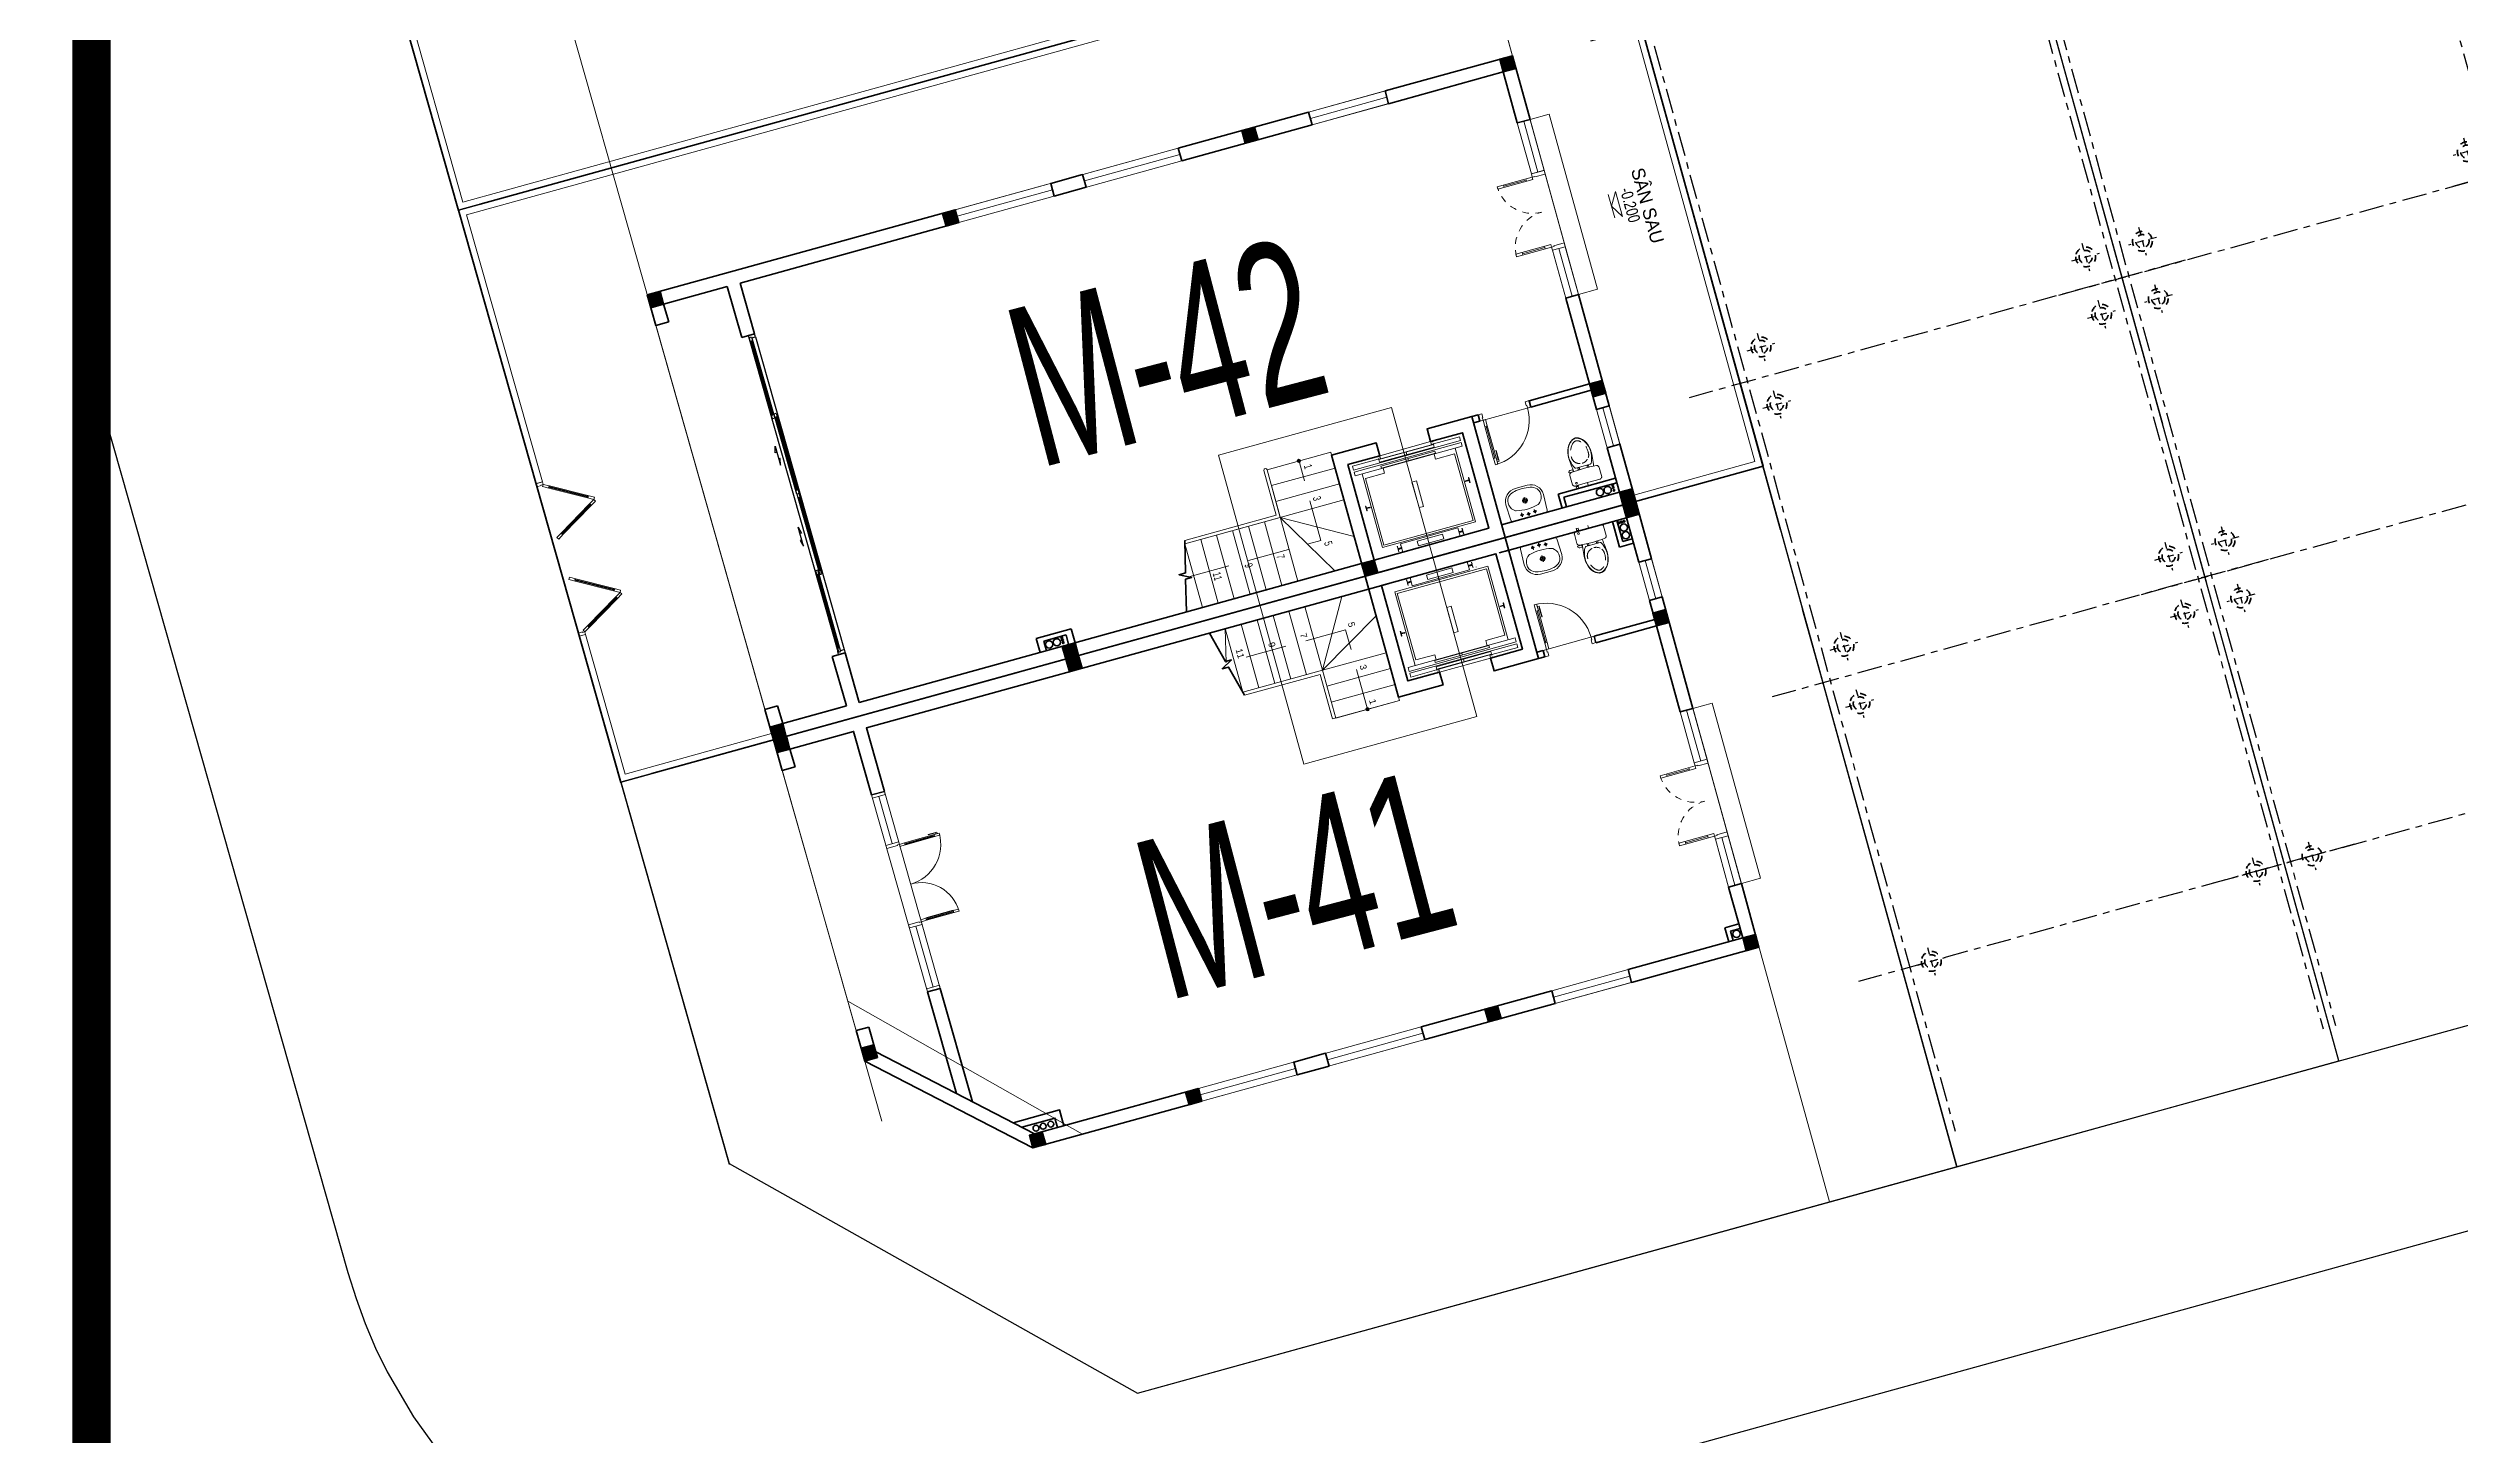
# Model space of a CAD drawing. Header units: metres. Extents: x 568006 to 1139366, y 2064802 to 4131555.
# Drawn here: x 569858.88 to 569895.38, y 2065056.17 to 2065077.16 of the extents above; entities that cross this region are included whole.
import ezdxf
from ezdxf.enums import TextEntityAlignment as Align
from ezdxf.xclip import XClip

# ---------------------------------------------------------------- set-up
doc = ezdxf.new("R2010")
doc.units = ezdxf.units.M
doc.header["$XCLIPFRAME"] = 0
for name, pattern in [('$AUDIT_BAD_LTYPE2', [0]), ('ACAD_ISO10W100', [18.5, 12, -3, 0.5, -3]), ('CENTER', [2, 1.25, -0.25, 0.25, -0.25]), ('CENTER2', [1.125, 0.75, -0.125, 0.125, -0.125]), ('HIDDEN', [0.375, 0.25, -0.125]), ('HIDDEN2', [0.1875, 0.125, -0.0625]), ('xref-thap C (mb tang 32-2)$0$HIDDEN', [0.375, 0.25, -0.125])]:
    doc.linetypes.add(name, pattern=pattern)
doc.layers.get('0').update_dxf_attribs({"linetype": 'CONTINUOUS'})
doc.layers.get('DEFPOINTS').update_dxf_attribs({"color": 152, "linetype": 'CONTINUOUS'})
for name, color, linetype, lineweight in [('-CONCRETE', 1, 'CONTINUOUS', 35), ('-DIM', 9, 'CONTINUOUS', 13), ('-DOOR', 137, 'CONTINUOUS', 9), ('-FURNITURE', 46, 'CONTINUOUS', 9), ('-HATCH', 8, 'CONTINUOUS', 5), ('-KH', 143, 'CONTINUOUS', 13), ('-LINE1', 7, 'CONTINUOUS', 18), ('-LINE2', 252, 'CONTINUOUS', 9), ('-TEXT', 7, 'CONTINUOUS', 15), ('-WALL', 4, 'CONTINUOUS', 35), ('A-KY HIEU', 34, 'CONTINUOUS', 20), ('E- RANH GIOI', 1, 'CENTER', 13), ('EC-Thiet bi', 8, 'CONTINUOUS', 25), ('hung-demlonha', 7, 'CONTINUOUS', 15)]:
    doc.layers.add(name, color=color, linetype=linetype, lineweight=lineweight)
for name, color, linetype in [('01.AXIS', 160, 'CENTER2'), ('APOLIC', 7, 'CONTINUOUS'), ('CDC.01.AXIS', 160, 'CENTER2'), ('ChiaLo', 128, 'CENTER'), ('datOlienke', 42, 'CONTINUOUS'), ('ghi_chu', 7, 'CONTINUOUS'), ('LogDg', 7, 'CONTINUOUS'), ('LoLK', 6, 'CONTINUOUS'), ('TimDg', 222, 'CONTINUOUS'), ('ViaHeS', 32, 'CONTINUOUS')]:
    doc.layers.add(name, color=color, linetype=linetype)
doc.styles.add('1', font='arial.ttf')
doc.styles.add('kieuchuDim', font='arial.ttf', dxfattribs={"width": 0.75})
doc.styles.add('QH1', font='arialbd.ttf', dxfattribs={"width": 0.8})
doc.styles.add('T1', font='', dxfattribs={"height": 200})
doc.styles.add('vnavanth', font='', dxfattribs={"width": 0.8})
doc.styles.get('T1').set_extended_font_data('VNgeometric Light')
doc.styles.get('vnavanth').set_extended_font_data('.VnAvantH')

# ---------------------------------------------------------------- blocks, each defined once
blk = doc.blocks.new('A$C758D662A')
at = {"linetype": 'HIDDEN', "ltscale": 500}
for radius in [300, 200]:
    blk.add_circle((0, 0), radius, dxfattribs=at)
at = {"layer": 'CDC.01.AXIS', "ltscale": 200}
for p, q in [((437, 0), (-437, 0)), ((0, 437), (0, -437))]:
    blk.add_line(p, q, dxfattribs=at)
blk = doc.blocks.new('MAU M1SH')
at = {"layer": '01.AXIS', "ltscale": 500}
for p, q in [((-370, 15724), (-370, -2671)), ((5410, 15724), (5410, -2671)), ((-1468, 14700), (6323, 14700)), ((-1468, 9100), (6323, 9100)), ((-1468, 4400), (6323, 4400)), ((-1575, -100), (6216, -100))]:
    blk.add_line(p, q, dxfattribs=at)
at = {"xscale": 0.5, "yscale": 0.5, "zscale": 0.5}
for p in [(-30, 14700), (5070, 14700), (-30, 9550), (5070, 9550), (-30, 8650), (5070, 8650), (-30, 4850), (5070, 4850), (-30, 3950), (5070, 3950), (-30, -100), (5070, -100)]:
    blk.add_blockref('A$C758D662A', p, dxfattribs=at)
blk = doc.blocks.new('C2')
at = {"layer": '-LINE1', "lineweight": 18}
blk.add_line((191910, -38809), (191841, -38737), dxfattribs=at)
at = {"ltscale": 100}
for p, q in [((191812, -37952), (192387, -38121)), ((192397, -38087), (191821, -37918)), ((191847, -38612), (191705, -38029)), ((191739, -38021), (191881, -38604))]:
    blk.add_line(p, q, dxfattribs=at)
for points in [[(191716, -37924), (191739, -38021), (191727, -38024), (191725, -38014), (191715, -38016), (191717, -38026), (191705, -38029), (191682, -37932)], [(191716, -37924), (191812, -37952), (191815, -37940), (191805, -37937), (191808, -37927), (191818, -37930), (191821, -37918), (191725, -37890)], [(192394, -38099), (192403, -38102), (192400, -38111), (192391, -38109), (192387, -38121), (192483, -38149), (192493, -38115), (192397, -38087)], [(191859, -38609), (191861, -38619), (191871, -38616), (191869, -38607), (191881, -38604), (191904, -38701), (191870, -38709), (191847, -38612)], [(191902, -38728), (191895, -38735), (191870, -38709), (191841, -38737), (191910, -38809), (191947, -38775)]]:
    blk.add_lwpolyline(points, close=True, dxfattribs=at)
at = {"color": 8, "ltscale": 100}
for points in [[(191808, -37927), (191805, -37937), (192400, -38111), (192403, -38102)], [(191715, -38016), (191725, -38014), (191871, -38616), (191861, -38619)]]:
    blk.add_lwpolyline(points, close=True, dxfattribs=at)
blk = doc.blocks.new('fsfsfsfsd32')
at = {"layer": '-LINE1'}
for p, q in [((552660.607, 2065847.696), (552662.953, 2065839.214)), ((552643.392, 2065842.935), (552645.813, 2065843.604)), ((552643.993, 2065840.817), (552643.392, 2065842.935)), ((552643.897, 2065840.789), (552643.993, 2065840.817)), ((552662.953, 2065839.214), (552645.795, 2065834.469)), ((552644.553, 2065838.481), (552644.649, 2065838.508)), ((552645.795, 2065834.469), (552644.649, 2065838.508))]:
    blk.add_line(p, q, dxfattribs=at)
at = {"layer": '-WALL'}
for p, q in [((552643.858, 2065843.168), (552660.677, 2065847.819)), ((552660.677, 2065847.819), (552663.076, 2065839.144)), ((552645.727, 2065834.342), (552643.269, 2065843.003)), ((552663.076, 2065839.144), (552646.055, 2065834.437))]:
    blk.add_line(p, q, dxfattribs=at)
at = {"layer": '-DOOR'}
for p, xscale, yscale, zscale, rotation in [((552767.685, 2065992.487), 0.0009999999999999998, 0.0009999999999999998, 0.0009999999999999998, 242.2174633649613), ((552829.581, 2065774.446), -0.0009999999999999996, 0.001, 0.001, 329.4778076069146)]:
    blk.add_blockref('C2', p, dxfattribs=dict(at, xscale=xscale, yscale=yscale, zscale=zscale, rotation=rotation))
blk = doc.blocks.new('sdfsf ưew')
at = {"layer": '-KH'}
blk.add_line((552663.132, 2065834.585), (552663.23, 2065834.23), dxfattribs=at)
blk.add_lwpolyline([(552663.346, 2065834.251), (552663.242, 2065834.627), (552663.181, 2065834.408)], close=True, dxfattribs=at)
blk.add_solid([(552663.181, 2065834.408), (552663.294, 2065834.439), (552663.346, 2065834.251), (552663.181, 2065834.408)], dxfattribs=at)
at = {"layer": '-LINE1'}
for p, q in [((552663.006, 2065839.021), (552645.85, 2065834.277)), ((552665.352, 2065830.54), (552663.006, 2065839.021)), ((552645.85, 2065834.277), (552646.998, 2065830.234)), ((552663.52, 2065830.033), (552665.352, 2065830.54)), ((552646.902, 2065830.206), (552646.998, 2065830.234)), ((552647.557, 2065827.898), (552647.653, 2065827.925)), ((552647.653, 2065827.925), (552648.253, 2065825.811)), ((552648.253, 2065825.811), (552650.557, 2065826.448))]:
    blk.add_line(p, q, dxfattribs=at)
at = {"layer": '-WALL'}
for p, q in [((552663.076, 2065839.144), (552646.055, 2065834.437)), ((552665.475, 2065830.47), (552663.076, 2065839.144)), ((552645.727, 2065834.344), (552648.185, 2065825.685)), ((552648.656, 2065825.819), (552665.475, 2065830.47)), ((552651.494, 2065826.811), (552650.727, 2065826.599))]:
    blk.add_line(p, q, dxfattribs=at)
at = {"layer": '-DOOR'}
for p, xscale, yscale, zscale, rotation in [((552770.673, 2065981.884), 0.0009998631088934734, 0.0009998631088934734, 0.0009998631088934734, 242.2174633646776), ((552832.559, 2065763.872), -0.0009998631088934732, 0.0009998631088934727, 0.0009998631088934727, 329.4778076066309)]:
    blk.add_blockref('C2', p, dxfattribs=dict(at, xscale=xscale, yscale=yscale, zscale=zscale, rotation=rotation))
at = {"layer": '-TEXT', "color": 2, "style": 'vnavanth'}
blk.add_text('S¢N SAU', height=0.2, rotation=285.459, dxfattribs=at).set_placement((552663.474, 2065834.954))
at = {"layer": '-TEXT', "style": '1', "width": 0.75}
blk.add_text('-0.200', height=0.18, rotation=285.459, dxfattribs=at).set_placement((552663.306, 2065834.659))
blk = doc.blocks.new('X-5M-DH-2-CORE$0$A$C75E80C28')
at = {"layer": '-LINE2', "linetype": 'Continuous', "ltscale": 2}
for p, q in [((-731, -149), (731, -149)), ((-731, -1305), (-731, -149)), ((-700, -179), (700, -179)), ((-700, -1225), (-700, -179)), ((-557, -113), (-560, -113)), ((-510, -22), (-510, -51)), ((-507, -22), (-510, -22)), ((-510, -109), (-510, -79)), ((-507, -22), (-507, -51)), ((-507, -109), (-507, -79)), ((-456, -57), (-501, -57)), ((-456, -60), (-501, -60)), ((-456, -70), (-501, -70)), ((-456, -73), (-501, -73)), ((-453, -63), (-453, -67)), ((-450, -63), (-450, -67)), ((450, -63), (450, -67)), ((453, -63), (453, -67)), ((456, -57), (501, -57)), ((456, -60), (501, -60)), ((456, -70), (501, -70)), ((456, -73), (501, -73)), ((457, -113), (460, -113)), ((507, -22), (510, -22)), ((507, -22), (507, -51)), ((507, -109), (507, -79)), ((510, -22), (510, -51)), ((510, -109), (510, -79)), ((700, -1225), (700, -179)), ((731, -1305), (731, -149)), ((840, -1305), (-840, -1305)), ((-840, -1365), (-840, -1305)), ((840, -1365), (-840, -1365)), ((840, -1395), (-840, -1395)), ((-840, -1395), (-840, -1455)), ((-840, -1455), (-435, -1455)), ((-700, -1225), (-400, -1225)), ((-435, -1450), (-435, -1460)), ((-435, -1450), (-400, -1450)), ((-435, -1460), (-425, -1460)), ((-433, -1452), (-433, -1458)), ((-433, -1452), (-402, -1452)), ((-433, -1458), (-425, -1458)), ((430, -1406), (-430, -1406)), ((-430, -1406), (-430, -1446)), ((430, -1446), (-430, -1446)), ((425, -1309), (-425, -1309)), ((-425, -1343), (-425, -1309)), ((425, -1343), (-425, -1343)), ((-425, -1458), (-425, -1460)), ((-402, -1452), (-402, -1498)), ((-400, -1305), (-400, -1225)), ((400, -1450), (-400, -1450)), ((-400, -1450), (-400, -1500)), ((0, -1309), (0, -1343)), ((0, -1406), (0, -1446)), ((700, -1225), (400, -1225)), ((400, -1305), (400, -1225)), ((400, -1450), (400, -1500)), ((435, -1450), (400, -1450)), ((402, -1452), (402, -1498)), ((433, -1452), (402, -1452)), ((425, -1343), (425, -1309)), ((433, -1458), (425, -1458)), ((425, -1458), (425, -1460)), ((435, -1460), (425, -1460)), ((430, -1406), (430, -1446)), ((433, -1452), (433, -1458)), ((435, -1450), (435, -1460)), ((840, -1455), (435, -1455)), ((840, -1365), (840, -1305)), ((840, -1395), (840, -1455)), ((-435, -1490), (-435, -1500)), ((-435, -1490), (-425, -1490)), ((-435, -1500), (-400, -1500)), ((-433, -1492), (-433, -1498)), ((-433, -1492), (-425, -1492)), ((-433, -1498), (-402, -1498)), ((-425, -1490), (-425, -1492)), ((435, -1500), (400, -1500)), ((433, -1498), (402, -1498)), ((425, -1490), (425, -1492)), ((435, -1490), (425, -1490)), ((433, -1492), (425, -1492)), ((433, -1492), (433, -1498)), ((435, -1490), (435, -1500))]:
    blk.add_line(p, q, dxfattribs=at)
for points in [[(-450, 0), (-450, -130), (450, -130), (450, 0)], [(-200, -29), (200, -29), (200, -101), (-200, -101)], [(-36, -584), (36, -584), (36, -984), (-36, -984)]]:
    blk.add_lwpolyline(points, close=True, dxfattribs=at)
for points in [[(-780, -789), (-751, -789, 0.414214), (-750, -788), (-750, -784), (-750, -780, 0.414214), (-751, -779), (-780, -779, -0.256978), (-784, -782), (-798, -782, -0.414214), (-801, -779), (-804, -750, 0.414214), (-807, -746), (-812, -746), (-812, -784), (-812, -822), (-807, -822, 0.414214), (-804, -818), (-801, -789, -0.414214), (-798, -786), (-784, -786, -0.256978), (-780, -789)], [(780, -789), (751, -789, -0.414214), (750, -788), (750, -784), (750, -780, -0.414214), (751, -779), (780, -779, 0.256978), (784, -782), (798, -782, 0.414214), (801, -779), (804, -750, -0.414214), (807, -746), (812, -746), (812, -784), (812, -822), (807, -822, -0.414214), (804, -818), (801, -789, 0.414214), (798, -786), (784, -786, 0.256978), (780, -789)]]:
    blk.add_lwpolyline(points, format="xyb", dxfattribs=at)
for centre, radius, start, end in [((-501, -51), 9.4, 180, 270), ((-501, -79), 9.4, 90, 180), ((-501, -51), 6.2, 180, 270), ((-501, -79), 6.2, 90, 180), ((-456, -63), 6.2, 360, 90), ((-456, -63), 3, 360, 90), ((-456, -67), 6.2, 270, 360), ((-456, -67), 3, 270, 360), ((456, -63), 6.2, 90, 180), ((456, -67), 6.2, 180, 270), ((456, -63), 3, 90, 180), ((456, -67), 3, 180, 270), ((501, -51), 6.2, 270, 360), ((501, -51), 9.4, 270, 360), ((501, -79), 9.4, 360, 90), ((501, -79), 6.2, 360, 90)]:
    blk.add_arc(centre, radius, start, end, dxfattribs=at)
blk = doc.blocks.new('A$C3F71457E')
at = {"layer": '-CONCRETE'}
blk.add_lwpolyline([(0, -100), (0, 400), (-1500, 400), (-1500, -1400), (0, -1400), (0, -900), (200, -900), (200, -1600), (-1700, -1600), (-1700, 600), (200, 600), (200, -100), (0, -100)], dxfattribs=at)
at = {"layer": '-LINE1'}
blk.add_line((0, -900), (0, -100), dxfattribs=at)
at = {"color": 2, "rotation": 90}
blk.add_blockref('X-5M-DH-2-CORE$0$A$C75E80C28', (-1500, -500), dxfattribs=at)
blk = doc.blocks.new('A$C18091ED7')
for p, q in [((-83, -267), (-83, -300)), ((-83, -278), (-83, -288)), ((-61, -290), (-83, -290)), ((-63, -265), (-81, -265)), ((-61, -267), (-61, -300)), ((0, -42), (0, 0)), ((61, -267), (61, -300)), ((61, -290), (83, -290)), ((63, -265), (81, -265)), ((83, -267), (83, -300)), ((83, -278), (83, -288)), ((146, -27), (179, -27)), ((146, -27), (146, -30)), ((146, -30), (166, -30)), ((153, -37), (146, -30)), ((152, 0), (152, -27)), ((152, 0), (179, 0)), ((153, -37), (166, -37)), ((153, -40), (153, -37)), ((153, -40), (178, -40)), ((153, -40), (178, -40)), ((153, -40), (153, -42)), ((165, -262), (165, -290)), ((185, -30), (166, -30)), ((178, -37), (166, -37)), ((168, -260), (228, -260)), ((168, -292), (207, -292)), ((185, -30), (178, -37)), ((178, -37), (178, -40)), ((178, -40), (178, -42)), ((179, 0), (179, -27)), ((179, -27), (185, -27)), ((185, -27), (185, -30)), ((231, -274), (231, -262))]:
    blk.add_line(p, q)
for points in [[(230, -219, -0.137407), (225, -235), (222, -241, -0.236081), (198, -255, -0.051961), (-198, -255, -0.236081), (-222, -241), (-225, -235, -0.137407), (-230, -219), (-230, -72, -0.198912), (-226, -63), (-209, -46, -0.198912), (-200, -42), (0, -42), (200, -42, -0.198912), (209, -46), (226, -63, -0.198912), (230, -72)], [(144, -619, -0.212405), (26, -734, -0.027685), (-1, -739, -0.022279), (-26, -734, -0.212405), (-144, -619, -0.142796), (-167, -428, -0.093005), (-128, -309, -0.256439), (-111, -300), (0, -300), (111, -300, -0.256439), (128, -309, -0.093005), (167, -428, -0.142796)]]:
    blk.add_lwpolyline(points, format="xyb", close=True)
at = {"linetype": 'xref-thap C (mb tang 32-2)$0$HIDDEN', "ltscale": 100}
blk.add_lwpolyline([(61, -669, -0.199031), (0, -699, -0.199031), (-61, -669, -0.218924), (-132, -478, -0.153791), (-112, -404, -0.236701), (0, -348, -0.236701), (112, -404, -0.153791), (132, -478, -0.218924)], format="xyb", close=True, dxfattribs=at)
blk.add_circle((166, -78), 13.9)
for centre, radius, start, end in [((-81, -267), 1.98, 90, 180), ((-63, -267), 1.98, 0, 90), ((63, -267), 1.98, 90, 180), ((81, -267), 1.98, 0, 90), ((168, -262), 2.47, 90, 180), ((168, -290), 2.47, 180, 270), ((207, -277), 15.5, 270, 306.4659), ((168, -225), 80.1, 306.4659, 320.3123), ((228, -274), 2.47, 320.3123, 0)]:
    blk.add_arc(centre, radius, start, end)
for points in [[(-156, -259), (-157, -267), (-164, -328), (-169, -385), (-184, -528), (-136, -679), (-50, -735), (-20, -741), (0, -744)], [(156, -259), (157, -267), (164, -328), (169, -385), (184, -528), (136, -679), (50, -735), (20, -741), (0, -744)]]:
    blk.add_open_spline(points, degree=3, knots=[130.613938, 130.613938, 130.613938, 130.613938, 152.852109, 311.129351, 417.703951, 561.383393, 697.692632, 710.812262, 710.812262, 710.812262, 710.812262])
blk = doc.blocks.new('*U286')
at = {"linetype": '$AUDIT_BAD_LTYPE2'}
for p, q in [((70, 100), (70, 600)), ((90, 600), (90, 100))]:
    blk.add_line(p, q, dxfattribs=at)
for points in [[(50, 600), (90, 600), (90, 700), (50, 700), (50, 600)], [(50, 603), (50, 100)], [(50, 100), (90, 100), (90, 0), (50, 0), (50, 100)]]:
    blk.add_lwpolyline(points)
for points in [[(118, 495), (118, 664), (90, 664), (90, 636), (113, 636), (113, 495)], [(0, 0), (50, 0), (50, -40), (60, -40), (60, -100), (0, -100)], [(800, 0), (750, 0), (750, -40), (740, -40), (740, -100), (800, -100)]]:
    blk.add_lwpolyline(points, close=True)
at = {"linetype": '$AUDIT_BAD_LTYPE2', "ltscale": 0.3}
blk.add_arc((50, 0), 700, 0, 90, dxfattribs=at)
blk = doc.blocks.new('A$C5C575821')
at = {"layer": '-CONCRETE'}
h = blk.add_hatch(color=256, dxfattribs=at)
h.dxf.hatch_style = 1
h.paths.add_polyline_path([(0, 200), (0, 0), (200, 0), (200, 200)])
blk.add_lwpolyline([(0, 0), (200, 0), (200, 200), (0, 200)], close=True, dxfattribs=at)
blk = doc.blocks.new('*U268')
for p, q in [((-1110, 450), (-1150, 450)), ((-1130, 100), (-1130, 450)), ((-90, 450), (-50, 450)), ((-70, 100), (-70, 450)), ((-1110, 100), (-1150, 100)), ((-90, 100), (-50, 100))]:
    blk.add_line(p, q)
for points in [[(-1150, 0), (-1110, 0), (-1110, 550), (-1150, 550)], [(-50, 0), (-90, 0), (-90, 550), (-50, 550)], [(-1200, -200), (-1140, -200), (-1140, -40), (-1150, -40), (-1150, 0), (-1200, 0)], [(0, -200), (-60, -200), (-60, -40), (-50, -40), (-50, 0), (0, 0)]]:
    blk.add_lwpolyline(points, close=True)
at = {"linetype": 'HIDDEN', "ltscale": 0.1}
for centre, start, end in [((-1150, 0), 0, 90), ((-50, 0), 90, 180)]:
    blk.add_arc(centre, 550, start, end, dxfattribs=at)
blk = doc.blocks.new('A$C4ace49fd')
for p, q in [((167, 414), (224, 414)), ((195, 383), (195, 443)), ((267, 429), (324, 429)), ((295, 398), (295, 458)), ((367, 414), (424, 414)), ((395, 383), (395, 443)), ((249, 215), (342, 215)), ((295, 165), (295, 264))]:
    blk.add_line(p, q)
for points in [[(0, 200, 0.414214), (200, 0), (390, 0, 0.414214), (590, 200), (581, 446, 0.409799), (551, 475), (39, 475, 0.403607), (9, 446)], [(177, 40, 0.090773), (424, 43, 0.149887), (521, 96, 0.430722), (482, 321, 0.080637), (470, 327, 0.127732), (125, 329, 0.074208), (114, 325, 0.443092), (69, 96, 0.13364), (154, 46, 0.033617)]]:
    blk.add_lwpolyline(points, format="xyb", close=True)
for centre, radius in [((195, 414), 17.5), ((295, 429), 17.5), ((395, 414), 17.5), ((295, 215), 37.5), ((295, 215), 22.5), ((295, 215), 22.5)]:
    blk.add_circle(centre, radius)
blk = doc.blocks.new('*U182')
at = {"color": 8, "ltscale": 100}
for p, q in [((50, 100), (4969, 100)), ((50, 0), (4969, 0))]:
    blk.add_line(p, q, dxfattribs=at)
at = {"ltscale": 100}
for p, q in [((105, 45), (1245, 45)), ((1245, 10), (105, 10)), ((1315, 90), (2440, 90)), ((2440, 55), (1315, 55)), ((3704, 90), (2580, 90)), ((2580, 55), (3704, 55)), ((4914, 45), (3774, 45)), ((3774, 10), (4914, 10))]:
    blk.add_line(p, q, dxfattribs=at)
for points in [[(50, 100), (0, 100), (0, 0), (50, 0), (50, 10), (35, 10), (35, 45), (50, 45)], [(5019, 0), (4969, 0), (4969, 10), (4984, 10), (4984, 45), (4969, 45), (4969, 100), (5019, 100)]]:
    blk.add_lwpolyline(points, close=True)
for points in [[(105, 32), (95, 32), (95, 22), (105, 22), (105, 10), (35, 10), (35, 45), (105, 45)], [(1245, 90), (1315, 90), (1315, 77), (1305, 77), (1305, 67), (1315, 67), (1315, 55), (1245, 55)], [(1315, 10), (1245, 10), (1245, 22), (1255, 22), (1255, 32), (1245, 32), (1245, 45), (1315, 45)], [(2440, 67), (2450, 67), (2450, 77), (2440, 77), (2440, 90), (2510, 90), (2510, 55), (2440, 55)], [(2580, 67), (2570, 67), (2570, 77), (2580, 77), (2580, 90), (2510, 90), (2510, 55), (2580, 55)], [(3774, 90), (3704, 90), (3704, 77), (3714, 77), (3714, 67), (3704, 67), (3704, 55), (3774, 55)], [(3704, 10), (3774, 10), (3774, 22), (3764, 22), (3764, 32), (3774, 32), (3774, 45), (3704, 45)], [(4914, 32), (4924, 32), (4924, 22), (4914, 22), (4914, 10), (4984, 10), (4984, 45), (4914, 45)]]:
    blk.add_lwpolyline(points, close=True, dxfattribs=at)
at = {"color": 8, "ltscale": 100}
for points in [[(1255, 32), (1255, 22), (95, 22), (95, 32)], [(1305, 67), (1305, 77), (2450, 77), (2450, 67)], [(3714, 67), (3714, 77), (2570, 77), (2570, 67)], [(3764, 32), (3764, 22), (4924, 22), (4924, 32)]]:
    blk.add_lwpolyline(points, close=True, dxfattribs=at)
for points in [[(1822, -65), (1822, -90), (1722, -65), (2022, -65), (1922, -40), (1922, -65)], [(3197, -65), (3197, -90), (3297, -65), (2997, -65), (3097, -40), (3097, -65)]]:
    blk.add_lwpolyline(points)
blk = doc.blocks.new('*U181')
for points in [[(22, 564), (22, 734), (50, 734), (50, 706), (27, 706), (27, 564)], [(0, 0), (50, 0), (50, -40), (60, -40), (60, -246), (0, -246)], [(1599, 0), (1549, 0), (1549, -40), (1539, -40), (1539, -246), (1599, -246)]]:
    blk.add_lwpolyline(points, close=True)
for points in [[(50, 670), (90, 670), (90, 770), (50, 770), (50, 670)], [(50, 673), (50, 100)], [(1549, 629), (1509, 629), (1509, 729), (1549, 729), (1549, 629)], [(1549, 632), (1549, 100)], [(50, 100), (90, 100), (90, 0), (50, 0), (50, 100)], [(1549, 100), (1509, 100), (1509, 0), (1549, 0), (1549, 100)]]:
    blk.add_lwpolyline(points)
at = {"ltscale": 0.3}
for points in [[(820, 0, 0.414214), (50, 770, 0.414214)], [(820, 0, -0.414214), (1549, 729, -0.414214)]]:
    blk.add_lwpolyline(points, format="xyb", dxfattribs=at)
at = {"layer": 'APOLIC', "linetype": '$AUDIT_BAD_LTYPE2'}
for p, q in [((70, 100), (70, 670)), ((90, 670), (90, 100)), ((1509, 629), (1509, 100)), ((1529, 100), (1529, 629))]:
    blk.add_line(p, q, dxfattribs=at)
blk = doc.blocks.new('tmbc_khub')
at = {"layer": '-HATCH', "true_color": 0x8c8896}
h = blk.add_hatch(color=252, dxfattribs=at)
h.dxf.hatch_style = 1
edge = h.paths.add_edge_path()
edge.add_arc((-268.575, 406.53), 0.0246, 0, 360)
h = blk.add_hatch(color=252, dxfattribs=at)
h.dxf.hatch_style = 1
edge = h.paths.add_edge_path()
edge.add_arc((-267.537, 402.771), 0.0246, 0, 360)
at = {"layer": '-CONCRETE'}
for centre, radius in [((-264.018, 406.057), 0.055), ((-263.902, 406.089), 0.055), ((-263.827, 406.161), 0.013), ((-263.817, 406.124), 0.013), ((-263.806, 406.084), 0.013), ((-263.73, 405.594), 0.013), ((-263.658, 405.52), 0.055), ((-263.693, 405.604), 0.013), ((-263.653, 405.615), 0.013), ((-263.626, 405.404), 0.055), ((-272.355, 403.752), 0.055), ((-272.239, 403.784), 0.055), ((-272.164, 403.855), 0.013), ((-272.154, 403.818), 0.013), ((-272.143, 403.778), 0.013), ((-261.952, 399.371), 0.055), ((-272.555, 396.429), 0.045), ((-272.447, 396.459), 0.045), ((-272.331, 396.491), 0.045)]:
    blk.add_circle(centre, radius, dxfattribs=at)
at = {"layer": '-DIM', "color": 6}
for p, q in [((-269.284, 434.417), (-258.617, 395.846)), ((-271.212, 433.884), (-260.545, 395.313)), ((-274.889, 396.537), (-283.086, 425.411)), ((-277.198, 395.882), (-285.395, 424.756))]:
    blk.add_line(p, q, dxfattribs=at)
at = {"layer": '-DOOR'}
for p, q in [((-267.271, 412.13), (-268.428, 411.81)), ((-268.428, 411.81), (-267.271, 412.13)), ((-267.244, 412.034), (-268.401, 411.714)), ((-268.401, 411.714), (-267.244, 412.034)), ((-267.218, 411.938), (-268.374, 411.618)), ((-268.374, 411.617), (-267.218, 411.937)), ((-264.344, 409.049), (-265.077, 411.699)), ((-270.377, 411.168), (-271.823, 410.768)), ((-272.331, 410.731), (-271.849, 410.864)), ((-272.278, 410.539), (-271.796, 410.672)), ((-272.305, 410.634), (-273.75, 410.235)), ((-262.611, 402.784), (-261.878, 400.133)), ((-274.196, 398.491), (-275.043, 401.473)), ((-274.73, 400.737), (-274.933, 401.452)), ((-274.004, 398.545), (-274.851, 401.527)), ((-274.114, 398.566), (-274.375, 399.487)), ((-263.593, 398.829), (-264.749, 398.509)), ((-264.749, 398.509), (-263.593, 398.829)), ((-263.566, 398.733), (-264.722, 398.413)), ((-264.722, 398.413), (-263.566, 398.733)), ((-263.539, 398.636), (-264.696, 398.317)), ((-264.696, 398.317), (-263.539, 398.636)), ((-268.652, 397.429), (-268.171, 397.562)), ((-266.698, 397.866), (-268.144, 397.466)), ((-268.626, 397.333), (-270.072, 396.933)), ((-268.599, 397.237), (-268.117, 397.37))]:
    blk.add_line(p, q, dxfattribs=at)
for points in [[(-264.864, 410.928), (-265.077, 411.699), (-265.27, 411.646), (-265.056, 410.875)], [(-273.724, 410.139), (-270.35, 411.071), (-270.403, 411.264), (-273.777, 410.331)], [(-264.344, 409.049), (-264.544, 409.772), (-264.737, 409.718), (-264.537, 408.995)], [(-263.877, 407.362), (-263.717, 406.784), (-263.91, 406.73), (-264.07, 407.309)], [(-263.078, 404.471), (-263.238, 405.049), (-263.43, 404.996), (-263.27, 404.417)], [(-262.611, 402.784), (-262.398, 402.013), (-262.591, 401.96), (-262.804, 402.731)], [(-275.029, 401.425), (-275.043, 401.473), (-274.851, 401.527), (-274.837, 401.479)], [(-262.078, 400.856), (-261.878, 400.133), (-262.071, 400.08), (-262.271, 400.803)], [(-274.21, 398.539), (-274.196, 398.491), (-274.004, 398.545), (-274.018, 398.593)], [(-270.098, 397.03), (-266.725, 397.963), (-266.672, 397.77), (-270.045, 396.837)]]:
    blk.add_lwpolyline(points, close=True, dxfattribs=at)
for points in [[(-264.96, 410.902), (-265.173, 411.673)], [(-264.44, 409.022), (-264.64, 409.745)], [(-263.814, 406.757), (-263.974, 407.335)], [(-263.334, 405.022), (-263.174, 404.444)], [(-262.708, 402.757), (-262.494, 401.986)], [(-262.175, 400.83), (-261.975, 400.107)]]:
    blk.add_lwpolyline(points, dxfattribs=at)
at = {"layer": '-HATCH'}
blk.add_line((-264.877, 403.662), (-264.106, 403.875), dxfattribs=at)
at = {"layer": '-KH', "linetype": 'HIDDEN2', "ltscale": 5}
blk.add_line((-269.677, 403.476), (-269.69, 403.991), dxfattribs=at)
for points in [[(-270.24, 404.773), (-268.242, 405.325), (-268.569, 406.506)], [(-267.537, 402.771), (-267.87, 403.975), (-269.677, 403.476)]]:
    blk.add_lwpolyline(points, dxfattribs=at)
at = {"layer": '-KH'}
for centre in [(-268.575, 406.53), (-267.537, 402.771)]:
    blk.add_circle(centre, 0.0246, dxfattribs=at)
at = {"layer": '-LINE1'}
for p, q in [((-269.057, 406.396), (-268.094, 406.663)), ((-268.094, 406.663), (-268.08, 406.615)), ((-268.919, 405.708), (-269.106, 406.383)), ((-268.857, 405.674), (-269.057, 406.396)), ((-268.027, 406.422), (-268.991, 406.155)), ((-267.894, 405.94), (-270.303, 405.274)), ((-268.991, 406.155), (-268.591, 404.71)), ((-267.96, 406.181), (-268.924, 405.914)), ((-270.304, 405.325), (-268.919, 405.708)), ((-270.303, 405.274), (-268.857, 405.674)), ((-269.098, 405.607), (-268.832, 404.643)), ((-268.857, 405.674), (-268.034, 404.864)), ((-268.857, 405.674), (-267.74, 405.384)), ((-270.303, 405.274), (-270.037, 404.31)), ((-270.062, 405.34), (-269.796, 404.377)), ((-269.821, 405.407), (-269.555, 404.443)), ((-269.58, 405.474), (-269.314, 404.51)), ((-269.339, 405.54), (-269.073, 404.576)), ((-268.218, 403.36), (-267.928, 404.478)), ((-268.218, 403.36), (-267.408, 404.183)), ((-267.255, 403.627), (-268.218, 403.36)), ((-268.152, 403.119), (-267.188, 403.386)), ((-267.188, 403.386), (-268.152, 403.119)), ((-269.423, 403.027), (-268.218, 403.36)), ((-269.398, 402.982), (-268.253, 403.299)), ((-268.253, 403.299), (-268.067, 402.625)), ((-268.218, 403.36), (-268.019, 402.638)), ((-268.085, 402.879), (-267.121, 403.145)), ((-267.121, 403.145), (-268.085, 402.879)), ((-267.055, 402.904), (-268.067, 402.625)), ((-268.019, 402.638), (-267.055, 402.904)), ((-267.068, 402.952), (-267.054, 402.904))]:
    blk.add_line(p, q, dxfattribs=at)
at = {"layer": '-LINE1', "lineweight": 18}
for p, q in [((-268.941, 403.16), (-269.208, 404.124)), ((-268.7, 403.227), (-268.967, 404.191)), ((-268.459, 403.294), (-268.726, 404.257)), ((-268.218, 403.36), (-268.485, 404.324)), ((-269.931, 403.924), (-269.931, 403.924)), ((-269.423, 403.027), (-269.69, 403.991)), ((-269.182, 403.094), (-269.449, 404.058))]:
    blk.add_line(p, q, dxfattribs=at)
at = {"layer": '-LINE1'}
for points in [[(-265.876, 414.591), (-263.477, 405.916)], [(-265.077, 411.699), (-264.788, 411.779), (-264.055, 409.129), (-264.344, 409.049)], [(-278.308, 408.58), (-276.658, 402.769)], [(-261.878, 400.133), (-261.589, 400.213), (-262.322, 402.864), (-262.611, 402.784)]]:
    blk.add_lwpolyline(points, dxfattribs=at)
for points in [[(-278.439, 409.041), (-276.527, 402.307), (-263.477, 405.916), (-265.343, 412.663)], [(-267.175, 407.339), (-265.882, 402.662), (-268.499, 401.938), (-269.792, 406.615)], [(-276.527, 402.307), (-275.405, 398.354), (-271.849, 396.338), (-261.612, 399.17), (-263.477, 405.916)]]:
    blk.add_lwpolyline(points, close=True, dxfattribs=at)
blk.add_arc((-269.081, 406.39), 0.025, 15.459, 195.459, dxfattribs=at)
at = {"layer": '-LINE2'}
for p, q in [((-265.837, 407.132), (-265.066, 407.344)), ((-274.196, 398.491), (-275.043, 401.473))]:
    blk.add_line(p, q, dxfattribs=at)
blk.add_lwpolyline([(-276.396, 401.846), (-275.278, 397.908)], dxfattribs=at)
at = {"layer": '-WALL'}
for p, q in [((-267.271, 412.13), (-265.343, 412.663)), ((-265.343, 412.663), (-265.077, 411.699)), ((-267.271, 412.13), (-267.218, 411.937)), ((-267.218, 411.937), (-265.483, 412.417)), ((-265.483, 412.417), (-265.27, 411.646)), ((-268.428, 411.81), (-270.403, 411.264)), ((-268.428, 411.81), (-268.374, 411.618)), ((-268.374, 411.618), (-270.35, 411.071)), ((-265.077, 411.699), (-265.27, 411.646)), ((-270.35, 411.072), (-270.403, 411.264)), ((-270.403, 411.264), (-270.35, 411.071)), ((-273.777, 410.331), (-278.439, 409.041)), ((-273.724, 410.139), (-273.777, 410.331)), ((-273.777, 410.331), (-273.723, 410.138)), ((-277.035, 409.222), (-273.723, 410.138)), ((-276.817, 408.454), (-277.035, 409.222)), ((-278.439, 409.041), (-278.308, 408.58)), ((-277.228, 409.169), (-278.192, 408.902)), ((-278.192, 408.902), (-278.115, 408.633)), ((-277.009, 408.399), (-277.228, 409.169)), ((-264.537, 408.995), (-264.344, 409.049)), ((-264.537, 408.995), (-264.177, 407.694)), ((-264.344, 409.049), (-263.877, 407.362)), ((-278.115, 408.633), (-278.308, 408.58)), ((-277.009, 408.399), (-276.817, 408.454)), ((-265.092, 407.441), (-264.177, 407.694)), ((-265.066, 407.345), (-265.092, 407.441)), ((-265.066, 407.345), (-264.15, 407.598)), ((-264.15, 407.598), (-264.07, 407.309)), ((-265.96, 407.201), (-265.863, 407.228)), ((-265.933, 407.105), (-265.837, 407.132)), ((-265.837, 407.132), (-265.863, 407.228)), ((-263.877, 407.362), (-264.07, 407.309)), ((-263.717, 406.784), (-263.91, 406.73)), ((-263.91, 406.73), (-263.724, 406.056)), ((-263.717, 406.784), (-263.477, 405.916)), ((-263.724, 406.056), (-265.507, 405.563)), ((-264.65, 406.028), (-263.782, 406.268)), ((-264.65, 406.028), (-264.591, 405.816)), ((-264.564, 405.979), (-263.764, 406.2)), ((-264.564, 405.979), (-264.524, 405.835)), ((-276.527, 402.307), (-263.477, 405.916)), ((-263.477, 405.916), (-276.527, 402.307)), ((-265.448, 405.164), (-263.617, 405.67)), ((-263.722, 405.226), (-263.829, 405.612)), ((-263.674, 405.312), (-263.762, 405.63)), ((-263.617, 405.67), (-263.43, 404.996)), ((-263.477, 405.916), (-263.238, 405.049)), ((-263.722, 405.226), (-263.51, 405.285)), ((-263.674, 405.312), (-263.529, 405.352)), ((-267.627, 404.976), (-275.233, 402.873)), ((-265.4, 405.177), (-265.545, 405.137)), ((-263.43, 404.996), (-263.238, 405.049)), ((-263.27, 404.417), (-263.078, 404.471)), ((-263.078, 404.471), (-262.611, 402.784)), ((-264.106, 403.875), (-263.19, 404.128)), ((-263.27, 404.417), (-263.19, 404.128)), ((-272.553, 403.842), (-272.023, 403.989)), ((-272.553, 403.842), (-272.494, 403.63)), ((-272.438, 403.801), (-272.101, 403.895)), ((-272.438, 403.801), (-272.398, 403.657)), ((-272.023, 403.989), (-271.964, 403.777)), ((-264.106, 403.875), (-264.08, 403.778)), ((-264.08, 403.778), (-263.164, 404.032)), ((-263.164, 404.032), (-262.804, 402.731)), ((-275.639, 403.571), (-275.446, 403.625)), ((-275.446, 403.625), (-275.639, 403.571)), ((-275.425, 402.82), (-275.639, 403.571)), ((-275.233, 402.873), (-275.446, 403.625)), ((-264.974, 403.635), (-264.877, 403.662)), ((-264.877, 403.662), (-264.851, 403.565)), ((-276.658, 402.769), (-276.466, 402.822)), ((-276.658, 402.769), (-276.527, 402.307)), ((-276.466, 402.822), (-276.389, 402.553)), ((-276.389, 402.553), (-275.425, 402.82)), ((-262.804, 402.731), (-262.611, 402.784)), ((-276.527, 402.307), (-276.396, 401.846)), ((-276.203, 401.899), (-276.396, 401.846)), ((-275.043, 401.473), (-274.851, 401.527)), ((-261.878, 400.133), (-262.071, 400.08)), ((-262.071, 400.08), (-261.858, 399.309)), ((-261.878, 400.133), (-261.612, 399.17)), ((-262.128, 399.462), (-261.916, 399.521)), ((-262.128, 399.462), (-262.07, 399.25)), ((-262.042, 399.414), (-261.898, 399.454)), ((-262.042, 399.414), (-262.002, 399.269)), ((-274.196, 398.491), (-274.004, 398.545)), ((-273.76, 396.954), (-274.196, 398.491)), ((-273.517, 396.829), (-274.004, 398.545)), ((-264.749, 398.509), (-266.725, 397.963)), ((-264.696, 398.316), (-266.672, 397.77)), ((-264.696, 398.316), (-264.749, 398.509)), ((-275.278, 397.908), (-275.147, 397.446)), ((-266.672, 397.77), (-266.725, 397.963)), ((-266.725, 397.962), (-266.672, 397.77)), ((-275.147, 397.446), (-272.601, 396.13)), ((-270.045, 396.838), (-272.601, 396.13)), ((-270.098, 397.03), (-272.579, 396.344)), ((-270.045, 396.838), (-270.098, 397.03)), ((-270.098, 397.029), (-270.045, 396.837))]:
    blk.add_line(p, q, dxfattribs=at)
at = {"layer": '-WALL', "color": 250}
for p, q in [((-272.278, 410.538), (-272.331, 410.731)), ((-271.796, 410.671), (-271.849, 410.864)), ((-268.171, 397.563), (-268.118, 397.37)), ((-268.653, 397.43), (-268.6, 397.237))]:
    blk.add_line(p, q, dxfattribs=at)
at = {"layer": '-WALL'}
for points in [[(-271.849, 410.864), (-271.796, 410.671), (-272.278, 410.538), (-272.331, 410.731)], [(-262.002, 399.269), (-261.858, 399.309), (-261.898, 399.454), (-262.042, 399.414)], [(-268.118, 397.37), (-268.171, 397.563), (-268.653, 397.43), (-268.6, 397.237)]]:
    blk.add_lwpolyline(points, close=True, dxfattribs=at)
for points in [[(-270.304, 405.325), (-270.292, 404.834), (-270.39, 404.807), (-270.2, 404.763), (-270.29, 404.738), (-270.278, 404.243)], [(-267.231, 404.671), (-275.123, 402.488), (-274.851, 401.527)], [(-272.101, 403.895), (-272.061, 403.75)], [(-269.398, 402.982), (-269.639, 403.41), (-269.737, 403.383), (-269.597, 403.518), (-269.687, 403.493), (-269.931, 403.924)], [(-264.851, 403.565), (-264.947, 403.539)], [(-275.043, 401.473), (-275.316, 402.435), (-276.28, 402.168), (-276.203, 401.899)], [(-261.858, 399.309), (-263.593, 398.829), (-263.539, 398.636), (-261.612, 399.17)], [(-275.086, 397.961), (-275.278, 397.908)], [(-275.086, 397.961), (-274.979, 397.584), (-272.579, 396.344)], [(-272.903, 396.511), (-272.199, 396.706), (-272.133, 396.467)], [(-272.229, 396.441), (-272.268, 396.583), (-272.772, 396.444)]]:
    blk.add_lwpolyline(points, dxfattribs=at)
at = {"layer": 'ChiaLo', "ltscale": 5}
for points in [[(-252.835, 397.447), (-263.497, 436)], [(-258.618, 395.847), (-269.28, 434.4)], [(-278.841, 401.668), (-261.55, 406.449)], [(-278.841, 401.668), (-261.55, 406.449)], [(-278.841, 401.668), (-261.55, 406.449)]]:
    blk.add_lwpolyline(points, dxfattribs=at)
at = {"layer": 'datOlienke'}
blk.add_lwpolyline([(-175.406, 455.189), (-181.926, 458.558), (-281.941, 430.899), (-285.395, 424.756), (-277.202, 395.895), (-271.017, 392.418), (-168.281, 420.831), (-165.162, 426.865)], close=True, dxfattribs=at)
at = {"layer": 'LogDg'}
blk.add_lwpolyline([(-291.432, 424.053), (-282.97, 394.244, 0.412228), (-273.142, 388.718), (-167.868, 417.832, 0.43702), (-162.478, 428.264), (-173.735, 459.389, 0.391769), (-183.391, 464.379), (-284.478, 436.422, 0.416202)], format="xyb", close=True, dxfattribs=at)
at = {"layer": 'LoLK'}
for points in [[(-266.348, 423.798), (-283.756, 418.984), (-281.298, 410.326), (-263.949, 415.124)], [(-266.348, 423.798), (-283.756, 418.984), (-281.298, 410.326), (-263.949, 415.124)], [(-266.348, 423.798), (-283.756, 418.984), (-281.298, 410.326), (-263.949, 415.124)], [(-258.166, 416.723), (-263.949, 415.124), (-258.618, 395.847), (-252.835, 397.447)], [(-263.949, 415.124), (-281.298, 410.326), (-278.841, 401.668), (-261.55, 406.449)], [(-263.949, 415.124), (-281.298, 410.326), (-278.841, 401.668), (-261.55, 406.449)], [(-263.949, 415.124), (-281.298, 410.326), (-278.841, 401.668), (-261.55, 406.449)], [(-261.55, 406.449), (-278.841, 401.668), (-277.202, 395.895), (-271.017, 392.418), (-258.618, 395.847)], [(-261.55, 406.449), (-278.841, 401.668), (-277.202, 395.895), (-271.017, 392.418), (-258.618, 395.847)], [(-261.55, 406.449), (-278.841, 401.668), (-277.202, 395.895), (-271.017, 392.418), (-258.618, 395.847)]]:
    blk.add_lwpolyline(points, close=True, dxfattribs=at)
at = {"layer": 'TimDg', "linetype": 'ACAD_ISO10W100', "ltscale": 0.75}
for points in [[(-377.535, 134.416), (-34.22, 249.631, 0.050829), (-28.678, 252.141), (203.834, 387.416)], [(507.546, 381.621), (291.324, 260.971), (120.566, 161.757, -0.050684), (-63.655, 78.367), (-512.602, -72.298), (-676.954, -124.133)]]:
    blk.add_lwpolyline(points, format="xyb", dxfattribs=at)
at = {"layer": 'ViaHeS'}
blk.add_lwpolyline([(-175.406, 455.189), (-181.926, 458.558), (-281.941, 430.899), (-285.395, 424.756), (-277.202, 395.895), (-271.017, 392.418), (-168.281, 420.831), (-165.162, 426.865)], close=True, dxfattribs=at)
at = {"layer": '-DOOR'}
for name, p, xscale, yscale, zscale, rotation in [('*U268', (-264.737, 409.718), -0.001, 0.001, 0.001, 105.4590240788002), ('*U286', (-265.837, 407.132), -0.001, 0.001, 0.001, 195.4590240687508), ('*U286', (-264.877, 403.662), 0.001, 0.001, 0.001, 15.45902407880018), ('*U268', (-262.591, 401.96), 0.001, 0.001, 0.001, 105.4590240788002), ('*U181', (-274.634, 400.765), 0.0008130081300813008, 0.0008130081300813008, 0.0008130081300813008, 285.8476354880134)]:
    blk.add_blockref(name, p, dxfattribs=dict(at, xscale=xscale, yscale=yscale, zscale=zscale, rotation=rotation))
at = {"layer": '-FURNITURE'}
for name, p, xscale, yscale, zscale, rotation in [('A$C18091ED7', (-264.195, 406.16), 0.0009999999999999992, 0.0009999999999999992, 0.0009999999999999992, 195.4590240788), ('A$C4ace49fd', (-265.495, 406.059), -0.0009999999999999992, 0.0009999999999999992, 0.001, 195.4590240788001), ('A$C18091ED7', (-264.204, 405.552), -0.001, 0.001, 0.001, 15.45902407880015), ('A$C4ace49fd', (-265.113, 404.764), 0.001, 0.001, 0.001, 15.45902407880018)]:
    blk.add_blockref(name, p, dxfattribs=dict(at, xscale=xscale, yscale=yscale, zscale=zscale, rotation=rotation))
at = {"layer": '-WALL', "yscale": 0.001, "zscale": 0.001}
for name, p, xscale, rotation in [('MAU M1SH', (-242.589, 403.599), -0.001, 15.45902416030768), ('MAU M1SH', (-253.238, 400.657), 0.001, 15.42482238945819), ('MAU M1SH', (-254.144, 400.406), -0.001, 15.49322580915879), ('A$C5C575821', (-265.536, 412.61), 0.001, 285.4590240788002), ('A$C5C575821', (-269.44, 411.53), 0.001, 285.4590240788002), ('A$C5C575821', (-273.97, 410.277), 0.001, 285.4590240788002), ('A$C5C575821', (-278.438, 409.042), 0.001, 285.4590240788002), ('A$C5C575821', (-264.177, 407.694), 0.001, 285.4590240788002), ('A$C3F71457E', (-267.449, 406.582), 0.001, 105.4590240788002), ('A$C5C575821', (-263.724, 406.056), 0.001, 285.4590240788002), ('A$C5C575821', (-263.617, 405.67), -0.001, 285.4590240788002), ('A$C3F71457E', (-266.542, 403.305), -0.001, 105.4590240788002), ('A$C5C575821', (-267.627, 404.976), 0.001, 285.4590240788002), ('A$C5C575821', (-263.164, 404.032), -0.001, 285.4590240788002), ('A$C5C575821', (-272.157, 403.723), 0.001, 285.4590240788002), ('A$C5C575821', (-272.05, 403.338), -0.001, 285.4590240788002), ('A$C5C575821', (-276.582, 402.5), 0.001, 285.4590240788002), ('A$C5C575821', (-276.472, 402.115), -0.001, 285.4590240788002), ('A$C5C575821', (-261.804, 399.116), -0.001, 285.4590240788002), ('A$C5C575821', (-265.708, 398.037), -0.001, 285.4590240788002), ('A$C5C575821', (-275.147, 397.446), -0.001, 285.4590240788002), ('A$C5C575821', (-270.238, 396.784), -0.001, 285.4590240788002), ('A$C5C575821', (-272.601, 396.13), -0.001, 285.4590240788002)]:
    blk.add_blockref(name, p, dxfattribs=dict(at, xscale=xscale, rotation=rotation))
at = {"layer": 'EC-Thiet bi', "xscale": 0.001, "yscale": 0.001, "zscale": 0.001, "rotation": 285.8476354880135}
blk.add_blockref('*U182', (-276.913, 408.427), dxfattribs=at)
at = {"layer": 'ViaHeS'}
for name in ['fsfsfsfsd32', 'sdfsf ưew']:
    blk.add_blockref(name, (-552927.025, -2065424.021), dxfattribs=at)
at = {"layer": '-TEXT', "style": 'T1'}
for s, p in [('9', (-269.042, 403.77)), ('7', (-268.562, 403.908)), ('5', (-267.837, 404.075)), ('11', (-269.534, 403.673)), ('3', (-267.659, 403.43)), ('1', (-267.515, 402.907))]:
    blk.add_text(s, height=0.1, rotation=285.459, dxfattribs=at).set_placement(p)
at = {"layer": 'DEFPOINTS', "style": 'T1', "width": 0.7}
for s, p in [('1', (-268.502, 406.458)), ('3', (-268.368, 405.976)), ('5', (-268.196, 405.295)), ('11', (-269.883, 404.828)), ('9', (-269.401, 404.961)), ('7', (-268.919, 405.095))]:
    blk.add_text(s, height=0.12, rotation=285.459, dxfattribs=at).set_placement(p)
at = {"layer": 'ghi_chu', "lineweight": -2, "style": 'kieuchuDim', "width": 0.6}
for s, p in [('M-42', (-272.516, 406.416)), ('M-41', (-270.571, 398.354))]:
    blk.add_text(s, height=2.43, rotation=14.6755, dxfattribs=at).set_placement(p)
at = {"layer": 'hung-demlonha', "color": 7, "ltscale": 5, "style": 'QH1', "width": 0.65}
for tag, p in [('BT04', (-109.598, 191.643)), ('BT06', (-305.798, 171.199)), ('BT05', (-282.572, 137.244))]:
    blk.add_attdef(tag, text='', height=3.96, rotation=0, dxfattribs=at).set_placement(p, align=Align.CENTER)
blk = doc.blocks.new('A$C33BC4D2A')
at = {"layer": 'A-KY HIEU', "color": 0, "const_width": 1.022}
blk.add_lwpolyline([(14.345, -292.097), (14.345, -4.903), (414.985, -4.903), (414.985, -292.097)], close=True, dxfattribs=at)

msp = doc.modelspace()

# ---------------------------------------------------------------- block references
at = {"layer": 'ghi_chu'}
ref = msp.add_blockref('tmbc_khub', (569566.549, 2064812.011), dxfattribs=at)
XClip(ref).set_block_clipping_path([(-245.2612135945, 174.796498704), (-53.3045809087, 337.2658173321)])
ref = msp.add_blockref('tmbc_khub', (570146.383, 2064664.385), dxfattribs=at)
XClip(ref).set_block_clipping_path([(-286.8505220501, 326.7771365601), (-94.8938893643, 477.8301980081)])

# ---------------------------------------------------------------- next in the draw order: linework, layer by layer
msp.add_lwpolyline([(569859.532, 2064992.376), (570051.489, 2064992.376), (570051.489, 2065143.429), (569859.532, 2065143.429)], close=True, dxfattribs=at)

# ---------------------------------------------------------------- next in the draw order: block references
at = {"layer": 'E- RANH GIOI', "xscale": 0.5657142857142857, "yscale": 0.5657142857142857, "zscale": 0.5657142857142857}
msp.add_blockref('A$C33BC4D2A', (569851.417, 2065152.05), dxfattribs=at)
at = {"layer": 'ghi_chu'}
ref = msp.add_blockref('tmbc_khub', (569785.007, 2064761.833), dxfattribs=at)
XClip(ref).set_block_clipping_path([(-196.9317021817, 224.973894045), (-4.975069496, 387.4432126731)])

doc.saveas('drawing.dxf')
